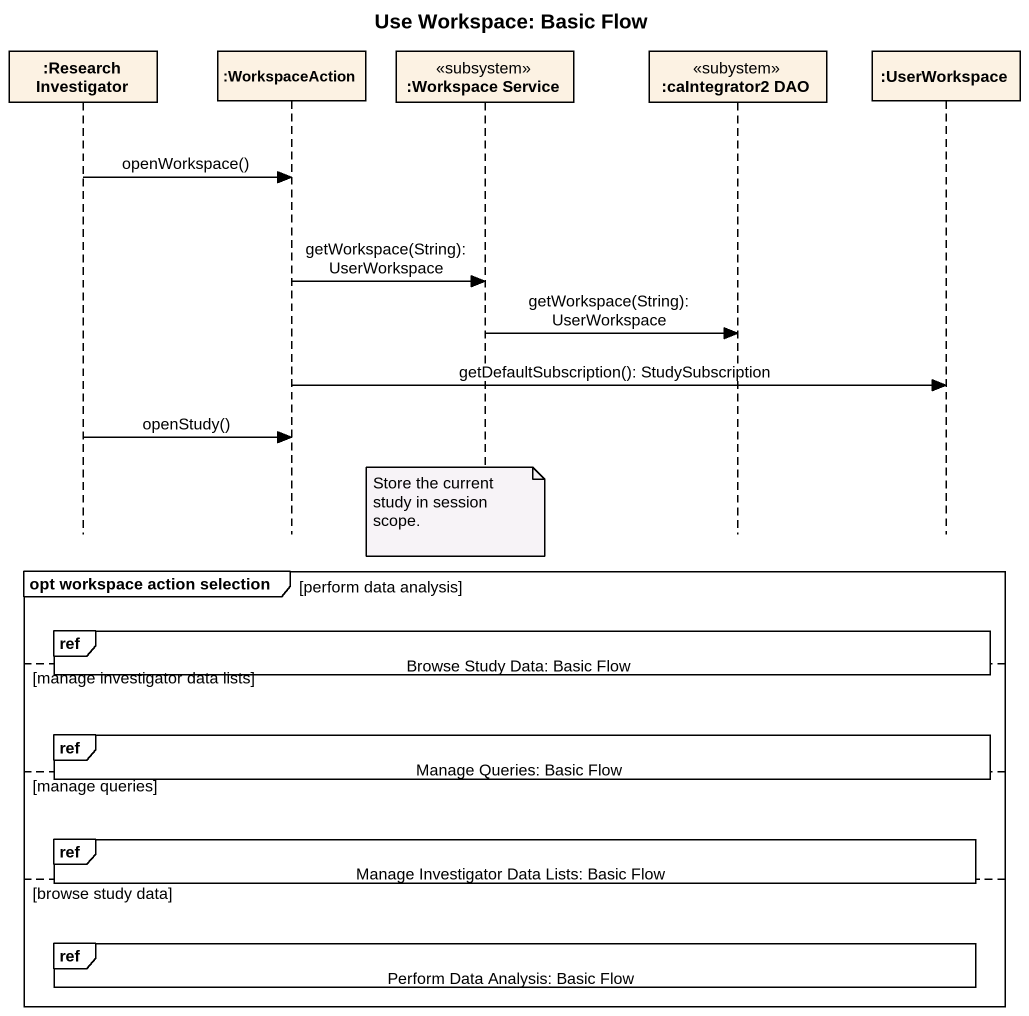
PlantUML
@startuml
title Use Workspace: Basic Flow
hide footbox
participant ":Research Investigator" as Research_Investigator
participant ":WorkspaceAction" as WorkspaceAction
participant ":Workspace Service" as Workspace_Service <<subsystem>>
participant ":caIntegrator2 DAO" as caIntegrator2_DAO <<subystem>>
participant ":UserWorkspace" as UserWorkspace

Research_Investigator -> WorkspaceAction : openWorkspace()
WorkspaceAction -> Workspace_Service : getWorkspace(String): UserWorkspace
Workspace_Service -> caIntegrator2_DAO : getWorkspace(String): UserWorkspace
WorkspaceAction -> UserWorkspace : getDefaultSubscription(): StudySubscription
Research_Investigator -> WorkspaceAction : openStudy()
note over Workspace_Service : Store the current study in session scope.
group opt workspace action selection [perform data analysis]
  ref over Research_Investigator, WorkspaceAction, Workspace_Service, caIntegrator2_DAO, UserWorkspace : Browse Study Data: Basic Flow
else manage investigator data lists
  ref over Research_Investigator, WorkspaceAction, Workspace_Service, caIntegrator2_DAO, UserWorkspace : Manage Queries: Basic Flow
else manage queries
  ref over Research_Investigator, WorkspaceAction, Workspace_Service, caIntegrator2_DAO, UserWorkspace : Manage Investigator Data Lists: Basic Flow
else browse study data
  ref over Research_Investigator, WorkspaceAction, Workspace_Service, caIntegrator2_DAO, UserWorkspace : Perform Data Analysis: Basic Flow
end
@enduml
